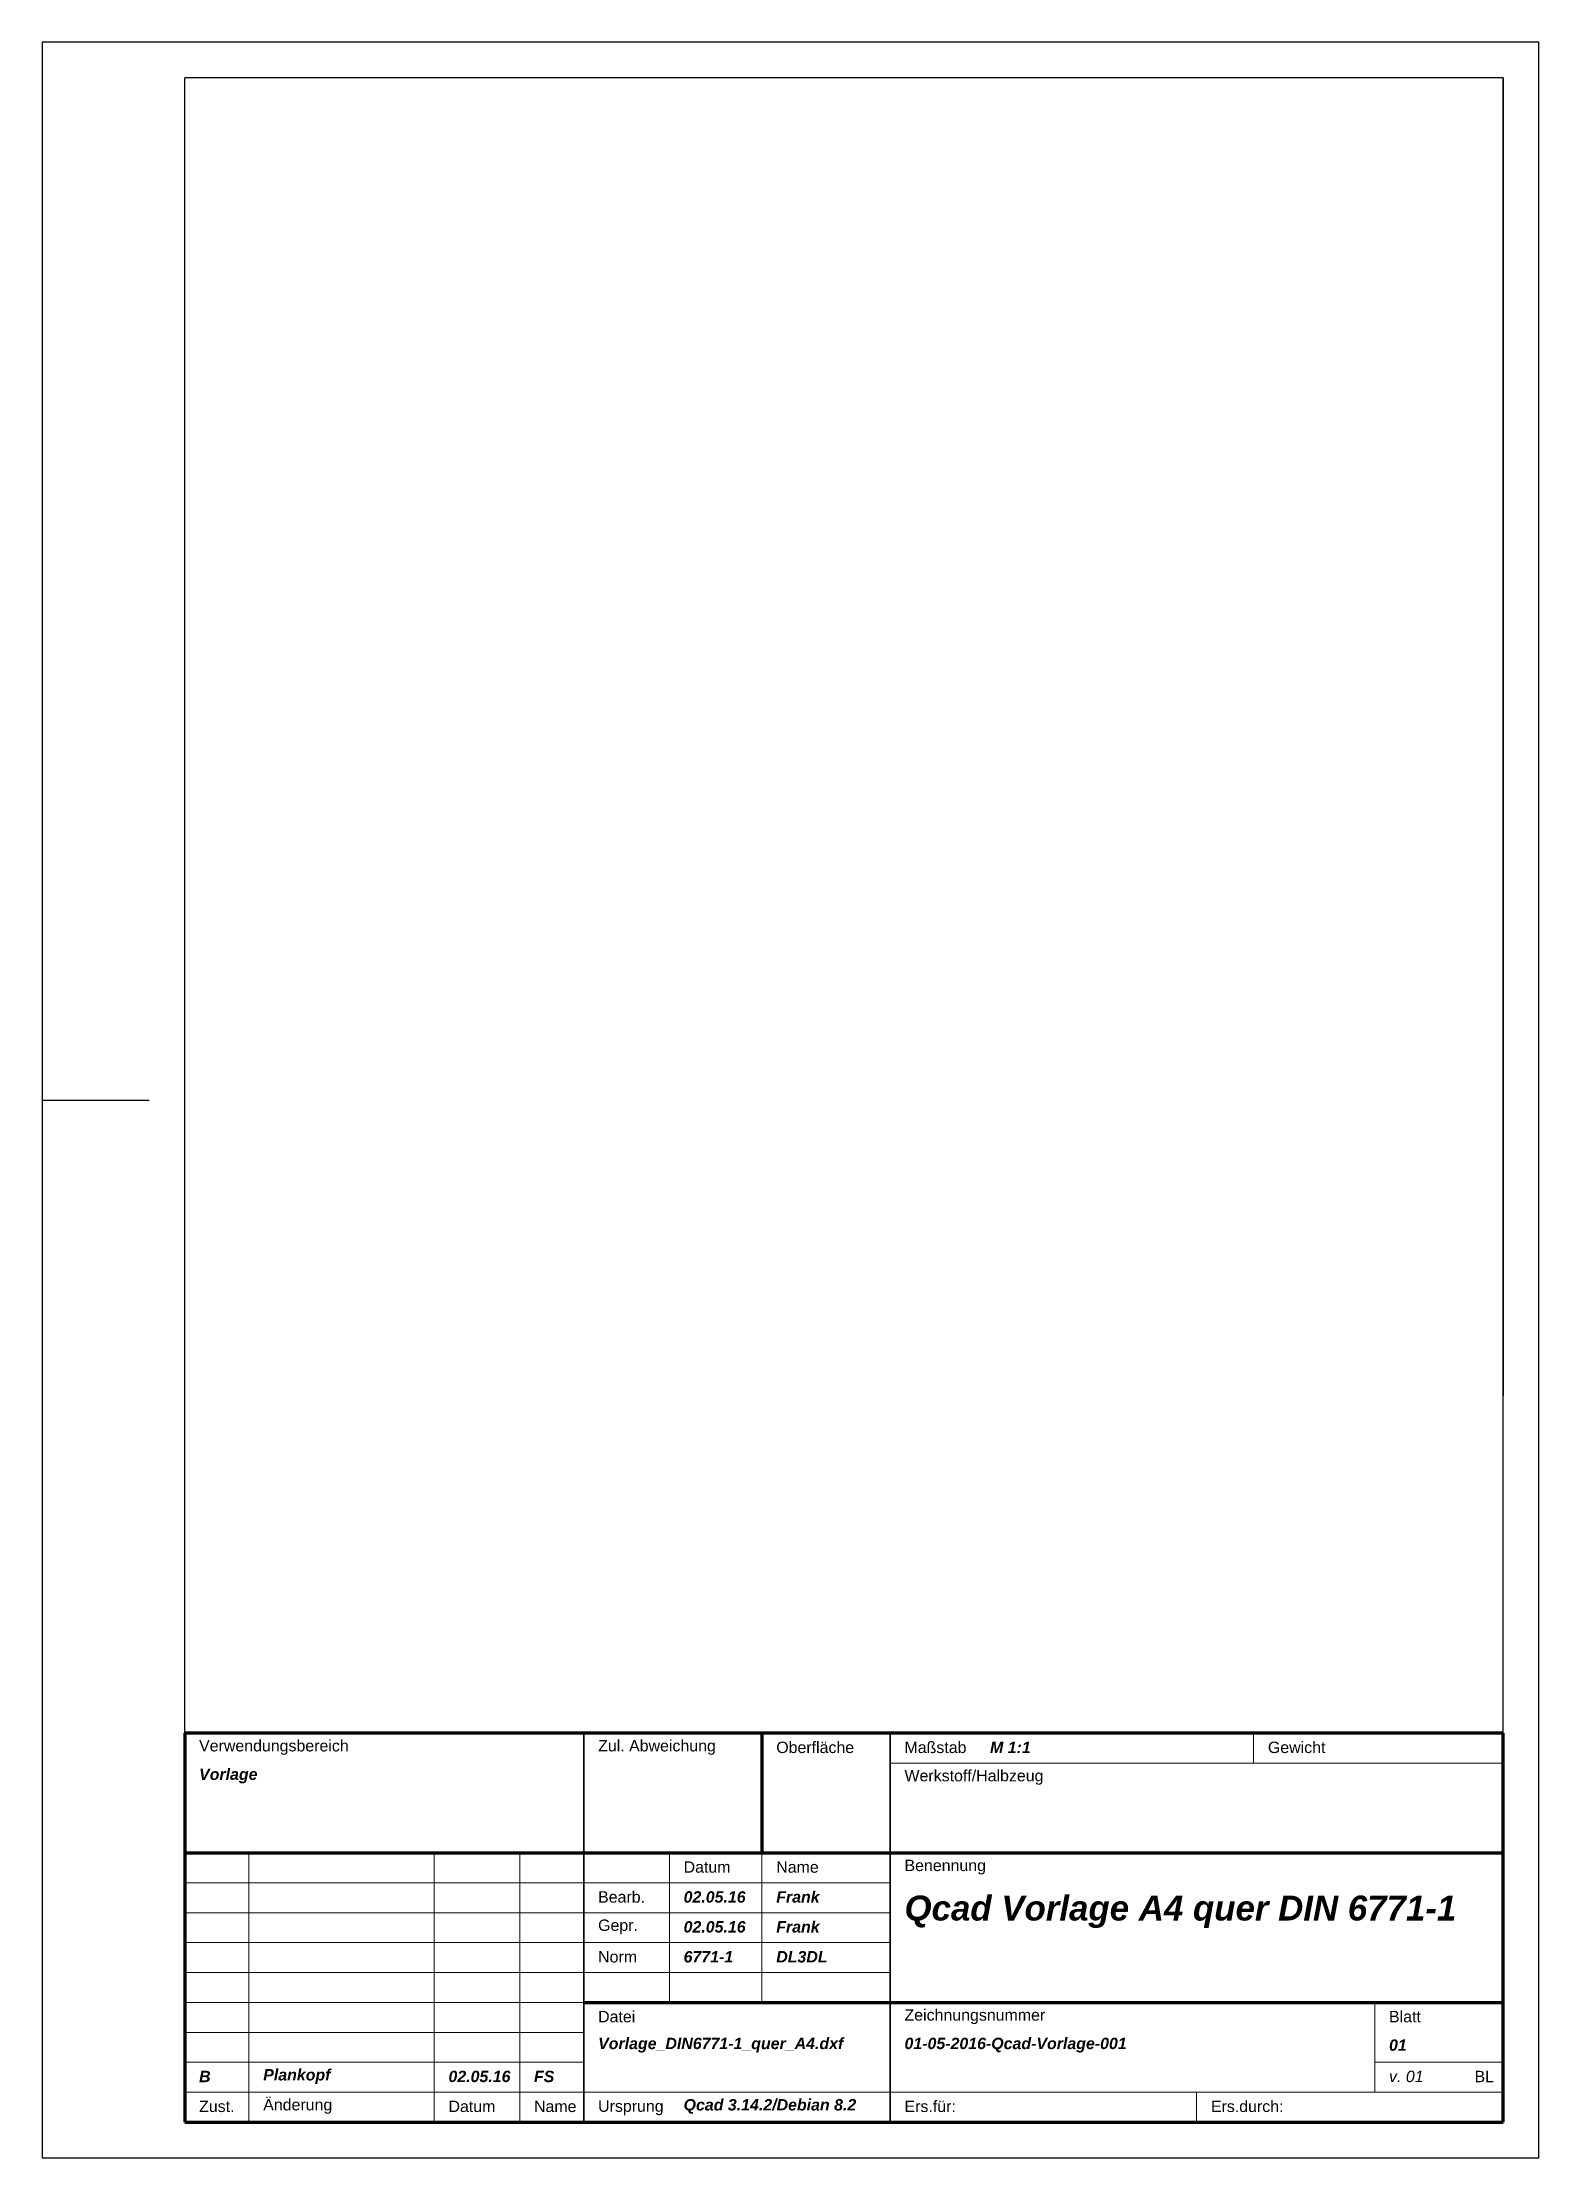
# Model space of a CAD drawing. Header units: millimetres. Extents: x 0 to 210, y 0 to 297.
import ezdxf

# ---------------------------------------------------------------- set-up
doc = ezdxf.new("R2010")
doc.units = ezdxf.units.MM
for name, color, linetype, true_color in [('Blattrahmen Din A4', 5, 'Continuous', 0x0000ff), ('Faltung Lochung', 3, 'Continuous', 0x00ff00), ('Plankopf ausgefüllt', 94, 'Continuous', 0x008000), ('Plankopf Text Vorgabe', 1, 'Continuous', 0xff0000)]:
    doc.layers.add(name, color=color, linetype=linetype, true_color=true_color)
for name, color, linetype, lineweight, true_color in [('Plankopf Rahmen 0.18', 5, 'Continuous', 18, 0x0000ff), ('Plankopf Rahmen 0.35', 5, 'Continuous', 35, 0x0000ff), ('Plankopf Rahmen 0.7', 5, 'Continuous', 70, 0x0000ff)]:
    doc.layers.add(name, color=color, linetype=linetype, lineweight=lineweight, true_color=true_color)
doc.styles.add('textstyle0', font='')
doc.styles.add('textstyle1', font='')
doc.styles.add('textstyle10', font='')
doc.styles.add('textstyle11', font='')
doc.styles.add('textstyle12', font='')
doc.styles.add('textstyle13', font='')
doc.styles.add('textstyle14', font='')
doc.styles.add('textstyle15', font='')
doc.styles.add('textstyle16', font='')
doc.styles.add('textstyle17', font='')
doc.styles.add('textstyle18', font='')
doc.styles.add('textstyle19', font='')
doc.styles.add('textstyle2', font='')
doc.styles.add('textstyle20', font='')
doc.styles.add('textstyle21', font='')
doc.styles.add('textstyle22', font='')
doc.styles.add('textstyle23', font='')
doc.styles.add('textstyle24', font='')
doc.styles.add('textstyle25', font='')
doc.styles.add('textstyle26', font='')
doc.styles.add('textstyle27', font='')
doc.styles.add('textstyle28', font='')
doc.styles.add('textstyle29', font='')
doc.styles.add('textstyle3', font='')
doc.styles.add('textstyle30', font='')
doc.styles.add('textstyle31', font='')
doc.styles.add('textstyle32', font='')
doc.styles.add('textstyle33', font='')
doc.styles.add('textstyle34', font='')
doc.styles.add('textstyle35', font='')
doc.styles.add('textstyle36', font='')
doc.styles.add('textstyle37', font='')
doc.styles.add('textstyle38', font='')
doc.styles.add('textstyle39', font='')
doc.styles.add('textstyle4', font='')
doc.styles.add('textstyle40', font='')
doc.styles.add('textstyle5', font='')
doc.styles.add('textstyle6', font='')
doc.styles.add('textstyle7', font='')
doc.styles.add('textstyle8', font='')
doc.styles.add('textstyle9', font='')
doc.styles.get('textstyle0').set_extended_font_data('Liberation Sans', italic=True, bold=True)
doc.styles.get('textstyle1').set_extended_font_data('Liberation Sans', italic=True, bold=True)
doc.styles.get('textstyle10').set_extended_font_data('Liberation Sans')
doc.styles.get('textstyle11').set_extended_font_data('Liberation Sans')
doc.styles.get('textstyle12').set_extended_font_data('Liberation Sans')
doc.styles.get('textstyle13').set_extended_font_data('Liberation Sans')
doc.styles.get('textstyle14').set_extended_font_data('Liberation Sans')
doc.styles.get('textstyle15').set_extended_font_data('Liberation Sans')
doc.styles.get('textstyle16').set_extended_font_data('Liberation Sans')
doc.styles.get('textstyle17').set_extended_font_data('Liberation Sans')
doc.styles.get('textstyle18').set_extended_font_data('Liberation Sans')
doc.styles.get('textstyle19').set_extended_font_data('Liberation Sans')
doc.styles.get('textstyle2').set_extended_font_data('Liberation Sans', italic=True, bold=True)
doc.styles.get('textstyle20').set_extended_font_data('Liberation Sans')
doc.styles.get('textstyle21').set_extended_font_data('Liberation Sans')
doc.styles.get('textstyle22').set_extended_font_data('Liberation Sans')
doc.styles.get('textstyle23').set_extended_font_data('Liberation Sans')
doc.styles.get('textstyle24').set_extended_font_data('Liberation Sans')
doc.styles.get('textstyle25').set_extended_font_data('Liberation Sans')
doc.styles.get('textstyle26').set_extended_font_data('Liberation Sans')
doc.styles.get('textstyle27').set_extended_font_data('Liberation Sans', italic=True, bold=True)
doc.styles.get('textstyle28').set_extended_font_data('Liberation Sans', italic=True, bold=True)
doc.styles.get('textstyle29').set_extended_font_data('Liberation Sans', italic=True, bold=True)
doc.styles.get('textstyle3').set_extended_font_data('Liberation Sans', italic=True, bold=True)
doc.styles.get('textstyle30').set_extended_font_data('Liberation Sans', italic=True, bold=True)
doc.styles.get('textstyle31').set_extended_font_data('Liberation Sans', italic=True, bold=True)
doc.styles.get('textstyle32').set_extended_font_data('Liberation Sans', italic=True, bold=True)
doc.styles.get('textstyle33').set_extended_font_data('Liberation Sans', italic=True, bold=True)
doc.styles.get('textstyle34').set_extended_font_data('Liberation Sans', italic=True, bold=True)
doc.styles.get('textstyle35').set_extended_font_data('Liberation Sans', italic=True, bold=True)
doc.styles.get('textstyle36').set_extended_font_data('Liberation Sans')
doc.styles.get('textstyle37').set_extended_font_data('Liberation Sans', italic=True, bold=True)
doc.styles.get('textstyle38').set_extended_font_data('Liberation Sans', italic=True, bold=True)
doc.styles.get('textstyle39').set_extended_font_data('Liberation Sans', italic=True, bold=True)
doc.styles.get('textstyle4').set_extended_font_data('Liberation Sans', italic=True, bold=True)
doc.styles.get('textstyle40').set_extended_font_data('Liberation Sans', italic=True)
doc.styles.get('textstyle5').set_extended_font_data('Liberation Sans')
doc.styles.get('textstyle6').set_extended_font_data('Liberation Sans')
doc.styles.get('textstyle7').set_extended_font_data('Liberation Sans')
doc.styles.get('textstyle8').set_extended_font_data('Liberation Sans')
doc.styles.get('textstyle9').set_extended_font_data('Liberation Sans')

msp = doc.modelspace()

# ---------------------------------------------------------------- linework, layer by layer
at = {"layer": 'Blattrahmen Din A4'}
for p, q in [((210, 297), (0, 297)), ((0, 297), (0, 0)), ((210, 0), (210, 297)), ((205, 292), (20, 292)), ((20, 5), (20, 292)), ((154.6, 292), (150.4, 292)), ((205, 292), (150.4, 292)), ((158.8, 292), (154.6, 292)), ((163, 292), (158.8, 292)), ((167.2, 292), (163, 292)), ((171.4, 292), (167.2, 292)), ((175.6, 292), (171.4, 292)), ((179.8, 292), (175.6, 292)), ((184, 292), (179.8, 292)), ((188.2, 292), (184, 292)), ((192.4, 292), (188.2, 292)), ((196.6, 292), (192.4, 292)), ((200.8, 292), (196.6, 292)), ((200.8, 292), (196.6, 292)), ((205, 292), (200.8, 292)), ((205, 5), (205, 292)), ((205, 292), (205, 107)), ((205, 107), (205, 292)), ((205, 5), (20, 5)), ((0, 0), (210, 0))]:
    msp.add_line(p, q, dxfattribs=at)
at = {"layer": 'Faltung Lochung'}
msp.add_line((0, 148.5), (15, 148.5), dxfattribs=at)
at = {"layer": 'Plankopf Rahmen 0.18'}
for p, q in [((20, 55.4), (20, 59.6)), ((20, 59.6), (76, 59.6)), ((76, 59.6), (76, 42.8)), ((76, 59.6), (101, 59.6)), ((101, 59.6), (101, 42.8)), ((101, 59.6), (119, 59.6)), ((119, 59.6), (119, 42.8)), ((119, 59.6), (170, 59.6)), ((170, 59.6), (205, 59.6)), ((170, 59.6), (170, 55.4)), ((205, 55.4), (205, 59.6)), ((20, 51.2), (20, 55.4)), ((170, 55.4), (119, 55.4)), ((170, 55.4), (205, 55.4)), ((205, 51.2), (205, 55.4)), ((20, 47), (20, 51.2)), ((205, 47), (205, 51.2)), ((20, 42.8), (20, 47)), ((205, 42.8), (205, 47)), ((29, 42.8), (20, 42.8)), ((20, 42.8), (20, 38.6)), ((55, 42.8), (29, 42.8)), ((29, 42.8), (29, 38.6)), ((67, 42.8), (55, 42.8)), ((55, 42.8), (55, 38.6)), ((76, 42.8), (67, 42.8)), ((67, 42.8), (67, 38.6)), ((76, 42.8), (76, 9.2)), ((76, 42.8), (101, 42.8)), ((88, 42.8), (88, 21.8)), ((101, 42.8), (119, 42.8)), ((101, 42.8), (101, 21.8)), ((119, 42.8), (119, 9.2)), ((119, 42.8), (205, 42.8)), ((205, 38.6), (205, 42.8)), ((29, 38.6), (20, 38.6)), ((20, 38.6), (20, 34.4)), ((55, 38.6), (29, 38.6)), ((29, 38.6), (29, 34.4)), ((67, 38.6), (55, 38.6)), ((55, 38.6), (55, 34.4)), ((76, 38.6), (67, 38.6)), ((67, 38.6), (67, 34.4)), ((76, 38.6), (88, 38.6)), ((88, 38.6), (101, 38.6)), ((101, 38.6), (119, 38.6)), ((205, 34.4), (205, 38.6)), ((29, 34.4), (20, 34.4)), ((20, 34.4), (20, 30.2)), ((55, 34.4), (29, 34.4)), ((29, 34.4), (29, 30.2)), ((67, 34.4), (55, 34.4)), ((55, 34.4), (55, 30.2)), ((76, 34.4), (67, 34.4)), ((67, 34.4), (67, 30.2)), ((76, 34.4), (88, 34.4)), ((88, 34.4), (101, 34.4)), ((101, 34.4), (119, 34.4)), ((205, 30.2), (205, 34.4)), ((29, 30.2), (20, 30.2)), ((20, 30.2), (20, 26)), ((55, 30.2), (29, 30.2)), ((29, 30.2), (29, 26)), ((67, 30.2), (55, 30.2)), ((55, 30.2), (55, 26)), ((76, 30.2), (67, 30.2)), ((67, 30.2), (67, 26)), ((76, 30.2), (88, 30.2)), ((88, 30.2), (101, 30.2)), ((101, 30.2), (119, 30.2)), ((205, 26), (205, 30.2)), ((29, 26), (20, 26)), ((20, 26), (20, 21.8)), ((55, 26), (29, 26)), ((29, 26), (29, 21.8)), ((67, 26), (55, 26)), ((55, 26), (55, 21.8)), ((76, 26), (67, 26)), ((67, 26), (67, 21.8)), ((76, 26), (88, 26)), ((88, 26), (101, 26)), ((101, 26), (119, 26)), ((205, 21.8), (205, 26)), ((29, 21.8), (20, 21.8)), ((20, 21.8), (20, 17.6)), ((55, 21.8), (29, 21.8)), ((29, 21.8), (29, 17.6)), ((67, 21.8), (55, 21.8)), ((55, 21.8), (55, 17.6)), ((76, 21.8), (67, 21.8)), ((67, 21.8), (67, 17.6)), ((76, 21.8), (88, 21.8)), ((88, 21.8), (101, 21.8)), ((101, 21.8), (119, 21.8)), ((119, 21.8), (205, 21.8)), ((187, 13.4), (187, 21.8)), ((205, 17.6), (205, 21.8)), ((29, 17.6), (20, 17.6)), ((20, 17.6), (20, 13.4)), ((55, 17.6), (29, 17.6)), ((29, 17.6), (29, 13.4)), ((67, 17.6), (55, 17.6)), ((55, 17.6), (55, 13.4)), ((76, 17.6), (67, 17.6)), ((67, 17.6), (67, 13.4)), ((205, 13.4), (205, 17.6)), ((29, 13.4), (20, 13.4)), ((20, 13.4), (20, 9.2)), ((55, 13.4), (29, 13.4)), ((29, 13.4), (29, 9.2)), ((67, 13.4), (55, 13.4)), ((55, 13.4), (55, 9.2)), ((76, 13.4), (67, 13.4)), ((67, 13.4), (67, 9.2)), ((205, 13.4), (187, 13.4)), ((187, 13.4), (187, 9.2)), ((205, 9.2), (205, 13.4)), ((205, 9.2), (205, 13.4)), ((29, 9.2), (20, 9.2)), ((20, 9.2), (20, 5)), ((55, 9.2), (29, 9.2)), ((29, 9.2), (29, 5)), ((67, 9.2), (55, 9.2)), ((55, 9.2), (55, 5)), ((76, 9.2), (67, 9.2)), ((67, 9.2), (67, 5)), ((119, 9.2), (76, 9.2)), ((76, 9.2), (76, 5)), ((162, 9.2), (119, 9.2)), ((119, 9.2), (119, 5)), ((205, 9.2), (162, 9.2)), ((162, 9.2), (162, 5)), ((205, 5), (205, 9.2)), ((205, 5), (20, 5))]:
    msp.add_line(p, q, dxfattribs=at)
at = {"layer": 'Plankopf Rahmen 0.35'}
for p, q in [((76, 59.6), (76, 5)), ((119, 59.6), (119, 5))]:
    msp.add_line(p, q, dxfattribs=at)
at = {"layer": 'Plankopf Rahmen 0.7'}
for p, q in [((205, 59.6), (20, 59.6)), ((20, 59.6), (20, 5)), ((101, 59.6), (101, 42.8)), ((205, 5), (205, 59.6)), ((20, 42.8), (205, 42.8)), ((76, 21.8), (205, 21.8)), ((20, 5), (205, 5))]:
    msp.add_line(p, q, dxfattribs=at)

# ---------------------------------------------------------------- texts
at = {"layer": 'Plankopf ausgefüllt'}
for s, insert, char_height, attachment_point, style in [('M 1:1', (133, 57.6), 1.6, 4, 'textstyle1'), ('Vorlage', (22, 53.6), 1.6, 4, 'textstyle0'), ('02.05.16', (90, 36.6), 1.6, 4, 'textstyle32'), ('Frank', (103, 36.6), 1.6, 4, 'textstyle34'), ('Qcad Vorlage A4 quer DIN 6771-1', (121, 36.8), 3.5, 1, 'textstyle2'), ('02.05.16', (90, 32.4), 1.6, 4, 'textstyle33'), ('Frank', (103, 32.4), 1.6, 4, 'textstyle35'), ('6771-1', (90, 28.2), 1.6, 4, 'textstyle31'), ('DL3DL', (103, 28.2), 1.6, 4, 'textstyle4'), ('Vorlage_DIN6771-1_quer_A4.dxf', (78, 15.8), 1.6, 4, 'textstyle37'), ('01-05-2016-Qcad-Vorlage-001', (121, 15.8), 1.6, 4, 'textstyle38'), ('01', (189, 15.8), 1.6, 4, 'textstyle39'), ('B', (22, 11.4), 1.6, 4, 'textstyle27'), ('Plankopf', (31, 11.4), 1.6, 4, 'textstyle28'), ('02.05.16', (57, 11.4), 1.6, 4, 'textstyle29'), ('FS', (69, 11.4), 1.6, 4, 'textstyle30'), ('v. 01', (189, 11.4), 1.6, 4, 'textstyle40'), ('Qcad 3.14.2/Debian 8.2', (90, 7.2), 1.6, 4, 'textstyle3')]:
    msp.add_mtext(s, dxfattribs=dict(at, insert=insert, char_height=char_height, attachment_point=attachment_point, style=style))
at = {"layer": 'Plankopf Text Vorgabe', "char_height": 1.6, "attachment_point": 4}
for s, insert, style in [('Verwendungsbereich', (22, 57.6), 'textstyle5'), ('Zul. Abweichung', (78, 57.6), 'textstyle6'), ('Oberfläche', (103, 57.6), 'textstyle7'), ('Maßstab', (121, 57.6), 'textstyle8'), ('Gewicht', (172, 57.6), 'textstyle9'), ('Werkstoff/Halbzeug', (121, 53.4), 'textstyle22'), ('Datum', (90, 40.8), 'textstyle10'), ('Name', (103, 40.8), 'textstyle11'), ('Benennung', (121, 40.8), 'textstyle23'), ('Bearb.', (78, 36.6), 'textstyle12'), ('Gepr.', (78, 32.4), 'textstyle13'), ('Norm', (78, 28.2), 'textstyle14'), ('Zeichnungsnummer', (121, 19.8), 'textstyle24'), ('Datei', (78, 19.8), 'textstyle36'), ('Blatt', (189, 19.8), 'textstyle25'), ('BL', (201, 11.4), 'textstyle26'), ('Zust.', (22, 7.2), 'textstyle15'), ('Änderung', (31, 7.2), 'textstyle16'), ('Datum', (57, 7.2), 'textstyle17'), ('Name', (69, 7.2), 'textstyle18'), ('Ursprung', (78, 7), 'textstyle19'), ('Ers.für:', (121, 7.2), 'textstyle20'), ('Ers.durch:', (164, 7.2), 'textstyle21')]:
    msp.add_mtext(s, dxfattribs=dict(at, insert=insert, style=style))

doc.saveas('drawing.dxf')
